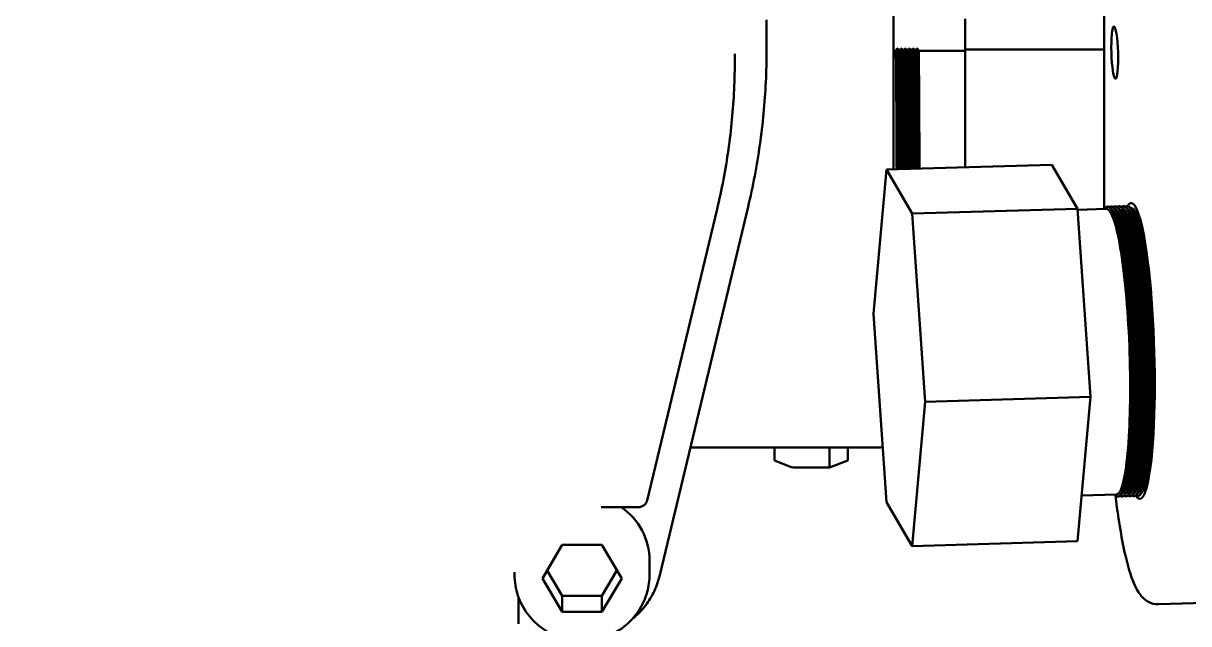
# Model space of a CAD drawing. Header units: inches. Extents: x 11 to 1621, y 11 to 1332.
# Drawn here: x 760.74 to 763.629, y 411.532 to 413.021 of the extents above; entities that cross this region are included whole.
import ezdxf

# ---------------------------------------------------------------- set-up
doc = ezdxf.new("R2010")
doc.units = ezdxf.units.IN
doc.header["$LTSCALE"] = 48
doc.header["$MEASUREMENT"] = 0
doc.layers.add('Visible (ANSI)', color=7, linetype='Continuous', lineweight=50)

msp = doc.modelspace()

# ---------------------------------------------------------------- linework, layer by layer
at = {"layer": 'Visible (ANSI)'}
for p, q in [((763.419928, 412.560923), (763.419928, 413.155823)), ((762.897779, 412.658393), (762.897779, 413.106919)), ((762.582819, 413.029364), (762.582819, 412.954086)), ((763.074945, 412.95605), (763.074945, 413.03227)), ((762.504079, 412.945229), (762.504079, 412.931945)), ((762.903152, 412.952966), (762.897779, 412.952966)), ((762.903146, 412.952966), (762.906215, 412.958283)), ((762.907458, 412.958294), (762.906228, 412.958294)), ((762.90747, 412.958283), (762.910546, 412.952955)), ((762.912994, 412.952966), (762.91054, 412.952966)), ((762.912988, 412.952966), (762.916058, 412.958283)), ((762.9173, 412.958294), (762.91607, 412.958294)), ((762.917313, 412.958283), (762.920389, 412.952955)), ((762.922837, 412.952966), (762.920382, 412.952966)), ((762.922831, 412.952966), (762.9259, 412.958283)), ((762.927143, 412.958294), (762.925913, 412.958294)), ((762.927155, 412.958283), (762.930231, 412.952955)), ((762.932679, 412.952966), (762.930225, 412.952966)), ((762.932673, 412.952966), (762.935743, 412.958283)), ((762.936985, 412.958294), (762.935755, 412.958294)), ((762.936998, 412.958283), (762.940074, 412.952955)), ((762.942522, 412.952966), (762.940068, 412.952966)), ((762.942516, 412.952966), (762.945585, 412.958283)), ((762.946828, 412.958294), (762.945598, 412.958294)), ((762.94684, 412.958283), (762.949916, 412.952955)), ((762.952364, 412.952966), (762.94991, 412.952966)), ((762.952358, 412.952966), (762.955428, 412.958283)), ((762.956671, 412.958294), (762.95544, 412.958294)), ((762.956683, 412.958283), (762.959759, 412.952955)), ((763.074945, 412.952966), (762.959753, 412.952966)), ((763.074945, 412.95605), (763.419928, 412.95605)), ((763.074945, 412.663639), (763.074945, 412.95605)), ((762.879954, 412.657865), (762.84806, 412.29998)), ((763.289803, 412.670002), (762.879954, 412.657865)), ((762.943742, 412.548871), (762.879954, 412.657865)), ((763.289803, 412.670002), (763.353591, 412.561009)), ((762.460014, 412.559556), (762.286856, 411.837639)), ((762.53682, 412.565368), (762.316997, 411.648898)), ((763.353591, 412.561009), (762.943742, 412.548871)), ((763.353591, 412.561009), (763.385486, 412.094131)), ((763.353759, 412.55856), (763.424686, 412.560661)), ((763.427578, 412.566076), (763.428798, 412.566112)), ((763.437336, 412.566365), (763.438556, 412.566401)), ((763.439962, 412.556816), (763.443015, 412.551709)), ((763.447095, 412.566654), (763.448315, 412.56669)), ((763.449721, 412.557105), (763.452774, 412.551998)), ((763.456853, 412.566943), (763.458073, 412.566979)), ((763.459479, 412.557394), (763.462532, 412.552287)), ((763.466611, 412.567232), (763.467831, 412.567268)), ((763.469237, 412.557683), (763.47229, 412.552576)), ((763.47637, 412.567521), (763.477589, 412.567557)), ((763.478996, 412.557972), (763.482049, 412.552865)), ((763.485865, 412.562473), (763.486858, 412.562502)), ((763.488754, 412.558261), (763.491807, 412.553154)), ((762.975636, 412.081993), (762.943742, 412.548871)), ((762.84806, 412.29998), (762.879954, 411.833103)), ((762.943742, 411.724109), (762.975636, 412.081993)), ((762.975636, 412.081993), (763.385486, 412.094131)), ((763.385486, 412.094131), (763.353591, 411.736247)), ((762.393708, 411.968714), (762.858409, 411.968714)), ((762.602504, 411.968714), (762.602504, 411.936513)), ((762.738886, 411.968714), (762.738886, 411.918801)), ((762.784346, 411.968714), (762.784346, 411.936513)), ((762.642282, 411.921015), (762.602504, 411.936513)), ((762.738886, 411.918801), (762.784346, 411.936513)), ((762.738886, 411.918801), (762.65933, 411.918801)), ((763.363719, 411.849883), (763.450544, 411.852454)), ((763.453751, 411.84722), (763.454971, 411.847256)), ((763.463509, 411.847509), (763.464729, 411.847545)), ((763.46697, 411.861232), (763.464225, 411.855954)), ((763.473267, 411.847798), (763.474487, 411.847834)), ((763.476729, 411.861521), (763.473983, 411.856243)), ((763.483026, 411.848087), (763.484245, 411.848123)), ((763.486487, 411.86181), (763.483742, 411.856532)), ((763.492784, 411.848376), (763.494004, 411.848412)), ((763.496245, 411.862099), (763.4935, 411.856821)), ((763.502542, 411.848665), (763.503762, 411.848701)), ((763.506004, 411.862388), (763.503258, 411.85711)), ((763.515762, 411.862677), (763.513017, 411.857399)), ((762.265816, 411.821051), (762.172607, 411.821051)), ((762.879954, 411.833103), (762.943742, 411.724109)), ((762.026913, 411.644065), (762.076126, 411.727119)), ((762.076126, 411.727119), (762.174551, 411.727119)), ((762.174551, 411.727119), (762.223764, 411.644065)), ((763.353591, 411.736247), (762.943742, 411.724109)), ((762.076126, 411.600865), (762.038721, 411.663992)), ((762.211956, 411.663992), (762.174551, 411.600865)), ((762.292661, 411.688347), (762.292661, 411.652921)), ((761.958016, 411.660016), (761.958016, 411.652921)), ((762.076126, 411.561011), (762.026913, 411.644065)), ((762.223764, 411.644065), (762.174551, 411.561011)), ((761.967858, 411.531803), (761.967858, 411.597486)), ((762.174551, 411.600865), (762.076126, 411.600865)), ((762.076126, 411.600865), (762.076126, 411.561011)), ((762.174551, 411.561011), (762.174551, 411.600865)), ((763.703642, 411.584239), (763.555027, 411.579837)), ((762.174551, 411.561011), (762.076126, 411.561011))]:
    msp.add_line(p, q, dxfattribs=at)
msp.add_arc((762.858409, 412.008084), 0.03937, 270, 287.974042, dxfattribs=at)
msp.add_ellipse((763.445959, 412.94827), major_axis=(-0.001923, 0.064932), ratio=0.12718081, dxfattribs=at)
for centre, major_axis, ratio, start_param, end_param in [((763.497347, 412.208327), (0.010857, -0.366591), 0.12718081, 6.06675491, 9.62178057), ((763.497347, 412.208327), (0.010489, -0.354175), 0.12718081, 0.10017815, 3.14159265), ((762.65933, 411.923229), (-0.019685, 0), 0.22495105, 0.52359878, 1.57079633), ((762.125338, 411.688347), (0.167323, 0), 0.97437006, 0, 0.95094531)]:
    msp.add_ellipse(centre, major_axis=major_axis, ratio=ratio, start_param=start_param, end_param=end_param, dxfattribs=at)
for points, knots in [([(769.68883, 420.211528), (769.68883, 419.756095), (769.704396, 419.309033), (769.674775, 418.613399), (769.651518, 418.349364), (769.591778, 417.887552), (769.56115, 417.693004), (769.477406, 417.232109), (769.420226, 416.960271), (769.292388, 416.413399), (769.223225, 416.142137), (769.016079, 415.401023), (768.86369, 414.924547), (768.563108, 414.127009), (768.423987, 413.797594), (768.203145, 413.34228), (768.129041, 413.199375), (767.941975, 412.864457), (767.826656, 412.679729), (767.62712, 412.399494), (767.544737, 412.294337), (767.392049, 412.11945), (767.322074, 412.04674), (767.122509, 411.860835), (766.994102, 411.766383), (766.771091, 411.645509), (766.675998, 411.60538), (766.406828, 411.512884), (766.229084, 411.475705), (765.913127, 411.416099), (765.773811, 411.392925), (765.546967, 411.33128), (765.455749, 411.300344), (765.314259, 411.216592), (765.263034, 411.178), (765.159897, 411.065253), (765.113644, 410.983375), (765.069293, 410.819408), (765.064969, 410.740289), (765.079274, 410.578997), (765.099519, 410.495494), (765.156866, 410.326777), (765.193216, 410.241838), (765.2915, 410.03581), (765.358003, 409.911888), (765.560616, 409.553203), (765.711939, 409.304353), (766.043765, 408.749106), (766.225173, 408.439774), (766.469441, 407.966291), (766.550264, 407.795008), (766.703187, 407.415519), (766.761202, 407.214924), (766.78889, 406.979072), (766.789364, 406.912999), (766.774121, 406.779742), (766.752748, 406.719929), (766.695724, 406.625069), (766.667166, 406.589107), (766.594288, 406.518156), (766.549728, 406.483309), (766.427064, 406.406312), (766.342838, 406.365476), (766.096322, 406.273706), (765.916656, 406.229324), (765.539336, 406.169947), (765.346641, 406.151831), (764.850291, 406.129325), (764.535112, 406.134432), (763.77367, 406.180645), (763.321272, 406.234082), (762.67581, 406.337416), (762.465477, 406.375888), (762.094994, 406.451508), (761.932003, 406.488027), (761.531561, 406.585775), (761.311264, 406.648286), (761.021978, 406.744374), (760.927814, 406.779845), (760.808967, 406.831364), (760.771171, 406.849644), (760.74008, 406.866281)], [0, 0, 0, 0, 3.94523031, 3.94523031, 6.39222813, 6.39222813, 8.12306923, 8.12306923, 10.3666949, 10.3666949, 12.42876718, 12.42876718, 15.92862417, 15.92862417, 18.52441728, 18.52441728, 19.77520407, 19.77520407, 21.59567997, 21.59567997, 22.83491115, 22.83491115, 23.86360118, 23.86360118, 25.75516635, 25.75516635, 27.07766519, 27.07766519, 29.42793517, 29.42793517, 31.40055032, 31.40055032, 32.75673095, 32.75673095, 33.53468645, 33.53468645, 34.51942761, 34.51942761, 35.38867693, 35.38867693, 36.32849874, 36.32849874, 37.24441413, 37.24441413, 38.44187964, 38.44187964, 40.52447674, 40.52447674, 42.91698857, 42.91698857, 44.32097132, 44.32097132, 46.2183441, 46.2183441, 47.10414156, 47.10414156, 48.35278649, 48.35278649, 49.1693925, 49.1693925, 49.9953761, 49.9953761, 51.08179577, 51.08179577, 52.75185392, 52.75185392, 54.21670898, 54.21670898, 56.32538313, 56.32538313, 59.19911278, 59.19911278, 60.6461784, 60.6461784, 61.88128585, 61.88128585, 63.89076025, 63.89076025, 65.14221253, 65.14221253, 65.89721778, 65.89721778, 65.89721778, 65.89721778]), ([(762.582819, 412.954086), (762.582819, 412.927942), (762.582203, 412.901798), (762.579739, 412.849565), (762.577892, 412.823476), (762.572971, 412.771409), (762.569897, 412.74543), (762.562528, 412.693638), (762.558233, 412.667825), (762.548432, 412.616418), (762.542926, 412.590825), (762.53682, 412.565368)], [1.570796327, 1.570796327, 1.570796327, 1.570796327, 1.616714357, 1.616714357, 1.662632388, 1.662632388, 1.708550419, 1.708550419, 1.754468449, 1.754468449, 1.80038648, 1.80038648, 1.80038648, 1.80038648]), ([(762.903521, 412.943885), (762.903408, 412.949352), (762.903296, 412.952368), (762.903175, 412.952939), (762.903163, 412.952966), (762.903152, 412.952966)], [-2.834669713, -2.834669713, -2.834669713, -2.834669713, -2.64947306, -2.64947306, -2.630294864, -2.630294864, -2.630294864, -2.630294864]), ([(762.905368, 412.658617), (762.90525, 412.683989), (762.90513, 412.708872), (762.904803, 412.774619), (762.9046, 412.812771), (762.904277, 412.869122), (762.904142, 412.889649), (762.903841, 412.923389), (762.903681, 412.936091), (762.903521, 412.943885)], [-1.0590286, -1.0590286, -1.0590286, -1.0590286, -0.86191587, -0.86191587, -0.51771588, -0.51771588, -0.26399677, -0.26399677, -0.000001, -0.000001, -0.000001, -0.000001]), ([(762.910546, 412.952955), (762.910612, 412.952842), (762.910679, 412.951833), (762.910962, 412.943788), (762.91118, 412.928473), (762.911589, 412.881971), (762.911764, 412.851704), (762.912159, 412.779638), (762.912369, 412.738477), (762.912637, 412.682747), (762.912693, 412.670838), (762.912749, 412.658836)], [-30.9243183, -30.9243183, -30.9243183, -30.9243183, -30.81308316, -30.81308316, -30.45553686, -30.45553686, -30.10867133, -30.10867133, -29.76070155, -29.76070155, -29.66754857, -29.66754857, -29.66754857, -29.66754857]), ([(762.91521, 412.658909), (762.915054, 412.692258), (762.914896, 412.724677), (762.914536, 412.795421), (762.914342, 412.831557), (762.913971, 412.893063), (762.913762, 412.91727), (762.913362, 412.946178), (762.913175, 412.952966), (762.912994, 412.952966)], [-6.73103298, -6.73103298, -6.73103298, -6.73103298, -6.47216575, -6.47216575, -6.1301523, -6.1301523, -5.77277163, -5.77277163, -5.46698417, -5.46698417, -5.46698417, -5.46698417]), ([(762.920389, 412.952955), (762.920417, 412.952906), (762.920446, 412.952686), (762.920688, 412.949433), (762.920906, 412.937428), (762.921325, 412.89663), (762.921509, 412.868325), (762.921895, 412.799709), (762.922101, 412.760292), (762.922404, 412.698506), (762.922498, 412.678957), (762.92259, 412.659127)], [-25.25166384, -25.25166384, -25.25166384, -25.25166384, -25.20329674, -25.20329674, -24.84832493, -24.84832493, -24.4953697, -24.4953697, -24.14965926, -24.14965926, -23.99556481, -23.99556481, -23.99556481, -23.99556481]), ([(762.925051, 412.6592), (762.924859, 412.700397), (762.924664, 412.740042), (762.924273, 412.815046), (762.924093, 412.849202), (762.923709, 412.905971), (762.923496, 412.927403), (762.92313, 412.948616), (762.922981, 412.952966), (762.922837, 412.952966)], [-12.40292138, -12.40292138, -12.40292138, -12.40292138, -12.08378142, -12.08378142, -11.74237467, -11.74237467, -11.38489726, -11.38489726, -11.13967858, -11.13967858, -11.13967858, -11.13967858]), ([(762.930231, 412.952955), (762.930434, 412.952603), (762.930644, 412.943697), (762.931055, 412.909738), (762.931249, 412.885036), (762.93162, 412.821383), (762.931829, 412.78247), (762.932174, 412.71374), (762.932304, 412.686878), (762.932432, 412.659419)], [-19.57914535, -19.57914535, -19.57914535, -19.57914535, -19.23632474, -19.23632474, -18.89430754, -18.89430754, -18.53692953, -18.53692953, -18.32358609, -18.32358609, -18.32358609, -18.32358609]), ([(762.934892, 412.659492), (762.934877, 412.662761), (762.934861, 412.666025), (762.93463, 412.715259), (762.934412, 412.758925), (762.934003, 412.835394), (762.933828, 412.86777), (762.933433, 412.918491), (762.933223, 412.936318), (762.932899, 412.950506), (762.932788, 412.952966), (762.932679, 412.952966)], [-18.074711, -18.074711, -18.074711, -18.074711, -18.04938976, -18.04938976, -17.69185112, -17.69185112, -17.34496824, -17.34496824, -16.9970052, -16.9970052, -16.81241145, -16.81241145, -16.81241145, -16.81241145]), ([(762.940074, 412.952955), (762.94024, 412.952668), (762.94041, 412.946684), (762.940788, 412.921025), (762.940991, 412.898812), (762.941371, 412.83944), (762.941567, 412.802293), (762.941944, 412.72871), (762.942109, 412.69474), (762.942273, 412.65971)], [-13.90657564, -13.90657564, -13.90657564, -13.90657564, -13.62608666, -13.62608666, -13.28188191, -13.28188191, -12.92351091, -12.92351091, -12.65161071, -12.65161071, -12.65161071, -12.65161071]), ([(762.944733, 412.659783), (762.944683, 412.670482), (762.944633, 412.681106), (762.944364, 412.737209), (762.944146, 412.77986), (762.943747, 412.852519), (762.943574, 412.882363), (762.943172, 412.928081), (762.942958, 412.943222), (762.942671, 412.951836), (762.942596, 412.952966), (762.942522, 412.952966)], [-23.74658023, -23.74658023, -23.74658023, -23.74658023, -23.66353742, -23.66353742, -23.30354051, -23.30354051, -22.96038106, -22.96038106, -22.6102082, -22.6102082, -22.48516444, -22.48516444, -22.48516444, -22.48516444]), ([(762.949916, 412.952955), (762.950047, 412.952728), (762.950181, 412.948951), (762.950526, 412.930268), (762.950734, 412.910517), (762.951122, 412.856088), (762.951303, 412.821731), (762.951707, 412.744747), (762.951912, 412.703256), (762.952114, 412.660002)], [-8.23387545, -8.23387545, -8.23387545, -8.23387545, -8.0121448, -8.0121448, -7.66580325, -7.66580325, -7.31478978, -7.31478978, -6.97977253, -6.97977253, -6.97977253, -6.97977253]), ([(762.954574, 412.660075), (762.954486, 412.67891), (762.954397, 412.697489), (762.954092, 412.759906), (762.953878, 412.800675), (762.953493, 412.868877), (762.953314, 412.896212), (762.952904, 412.936655), (762.952688, 412.948884), (762.952439, 412.95268), (762.952402, 412.952966), (762.952365, 412.952966)], [-29.41854848, -29.41854848, -29.41854848, -29.41854848, -29.27215127, -29.27215127, -28.91466809, -28.91466809, -28.57322122, -28.57322122, -28.22069988, -28.22069988, -28.15787456, -28.15787456, -28.15787456, -28.15787456]), ([(762.959759, 412.952955), (762.959854, 412.952791), (762.959951, 412.950755), (762.96026, 412.938377), (762.960471, 412.921285), (762.960868, 412.871949), (762.961042, 412.84029), (762.961448, 412.76488), (762.961666, 412.721479), (762.961907, 412.67051), (762.961931, 412.665409), (762.961955, 412.660293)], [-2.56108122, -2.56108122, -2.56108122, -2.56108122, -2.4000838, -2.4000838, -2.05150972, -2.05150972, -1.70586746, -1.70586746, -1.34764332, -1.34764332, -1.30797901, -1.30797901, -1.30797901, -1.30797901]), ([(762.504079, 412.931945), (762.504079, 412.906897), (762.503488, 412.881849), (762.501128, 412.831806), (762.499359, 412.806812), (762.494644, 412.75693), (762.491699, 412.732042), (762.48464, 412.682426), (762.480525, 412.657698), (762.471137, 412.608454), (762.465863, 412.583939), (762.460014, 412.559556)], [1.570796327, 1.570796327, 1.570796327, 1.570796327, 1.616714357, 1.616714357, 1.662632388, 1.662632388, 1.708550419, 1.708550419, 1.754468449, 1.754468449, 1.80038648, 1.80038648, 1.80038648, 1.80038648]), ([(763.450544, 411.852455), (763.452663, 411.852517), (763.454748, 411.853843), (763.46213, 411.863266), (763.467025, 411.878748), (763.475365, 411.925929), (763.478699, 411.957581), (763.483115, 412.031307), (763.484237, 412.072272), (763.484273, 412.161571), (763.483045, 412.209272), (763.478255, 412.301903), (763.474799, 412.34598), (763.466238, 412.424472), (763.461277, 412.458441), (763.450047, 412.514761), (763.443827, 412.535934), (763.433181, 412.556624), (763.428873, 412.560785), (763.424686, 412.560661)], [-4.99306831, -4.99306831, -4.99306831, -4.99306831, -4.86082874, -4.86082874, -4.51297328, -4.51297328, -4.15591396, -4.15591396, -3.81227517, -3.81227517, -3.45155933, -3.45155933, -3.09900411, -3.09900411, -2.75756594, -2.75756594, -2.4000838, -2.4000838, -2.15667703, -2.15667703, -2.15667703, -2.15667703]), ([(763.462768, 411.853395), (763.464987, 411.85451), (763.467157, 411.857052), (763.474553, 411.871005), (763.479292, 411.889841), (763.487031, 411.943046), (763.489968, 411.976898), (763.493576, 412.05381), (763.494299, 412.0958), (763.493513, 412.185827), (763.491881, 412.233163), (763.486399, 412.32404), (763.482646, 412.366773), (763.473576, 412.442159), (763.468389, 412.474319), (763.456776, 412.526195), (763.450422, 412.544685), (763.44192, 412.557091), (763.439812, 412.559151), (763.437728, 412.560181)], [-10.61415284, -10.61415284, -10.61415284, -10.61415284, -10.47356827, -10.47356827, -10.11910995, -10.11910995, -9.76465974, -9.76465974, -9.42303498, -9.42303498, -9.06562691, -9.06562691, -8.71528798, -8.71528798, -8.37232413, -8.37232413, -8.0121448, -8.0121448, -7.89264509, -7.89264509, -7.89264509, -7.89264509]), ([(763.472526, 411.853684), (763.475681, 411.85527), (763.47873, 411.859733), (763.48678, 411.880083), (763.491286, 411.901946), (763.498388, 411.960313), (763.500947, 411.996034), (763.5038, 412.075755), (763.504146, 412.118758), (763.502558, 412.209744), (763.500527, 412.256965), (763.494343, 412.346119), (763.490306, 412.387322), (763.480727, 412.459455), (763.475286, 412.48976), (763.463374, 412.536429), (763.457005, 412.551851), (763.449616, 412.559154), (763.448548, 412.559946), (763.447487, 412.56047)], [-16.28688028, -16.28688028, -16.28688028, -16.28688028, -16.08704166, -16.08704166, -15.7296356, -15.7296356, -15.37756527, -15.37756527, -15.035962, -15.035962, -14.67846669, -14.67846669, -14.33035335, -14.33035335, -13.98379443, -13.98379443, -13.62608666, -13.62608666, -13.56532326, -13.56532326, -13.56532326, -13.56532326]), ([(763.482285, 411.853973), (763.486588, 411.856134), (763.490684, 411.863636), (763.499146, 411.892293), (763.503187, 411.916252), (763.509581, 411.978675), (763.511798, 412.017053), (763.513851, 412.100962), (763.51376, 412.14542), (763.511264, 412.236373), (763.50887, 412.282027), (763.501982, 412.369363), (763.497502, 412.41005), (763.487315, 412.478065), (763.481753, 412.505297), (763.469761, 412.545579), (763.463436, 412.5577), (763.457245, 412.560759)], [-21.95959768, -21.95959768, -21.95959768, -21.95959768, -21.68746261, -21.68746261, -21.34282491, -21.34282491, -20.98461953, -20.98461953, -20.63895029, -20.63895029, -20.29039313, -20.29039313, -19.93291231, -19.93291231, -19.59147183, -19.59147183, -19.23786835, -19.23786835, -19.23786835, -19.23786835]), ([(763.492043, 411.854262), (763.497252, 411.856879), (763.502151, 411.867326), (763.510988, 411.903864), (763.514774, 411.930427), (763.520543, 411.997582), (763.522389, 412.038018), (763.523643, 412.124263), (763.52316, 412.168915), (763.519909, 412.259831), (763.517132, 412.305244), (763.509553, 412.390584), (763.504789, 412.42955), (763.494171, 412.49334), (763.488439, 412.518126), (763.477337, 412.549804), (763.472117, 412.558521), (763.467003, 412.561048)], [-27.63219514, -27.63219514, -27.63219514, -27.63219514, -27.30336093, -27.30336093, -26.95657305, -26.95657305, -26.59587262, -26.59587262, -26.25340117, -26.25340117, -25.90258601, -25.90258601, -25.54519973, -25.54519973, -25.20329674, -25.20329674, -24.91042121, -24.91042121, -24.91042121, -24.91042121]), ([(763.501801, 411.854551), (763.502479, 411.854892), (763.503154, 411.855367), (763.509208, 411.860868), (763.514195, 411.874328), (763.522771, 411.917186), (763.52627, 411.946375), (763.531312, 412.01762), (763.532755, 412.059264), (763.533247, 412.146886), (763.532383, 412.191793), (763.528399, 412.282578), (763.525252, 412.327561), (763.517007, 412.41076), (763.511966, 412.448021), (763.500892, 412.507553), (763.494986, 412.529834), (763.484854, 412.553566), (763.48077, 412.559356), (763.476762, 412.561337)], [-33.30467781, -33.30467781, -33.30467781, -33.30467781, -33.26178882, -33.26178882, -32.91700126, -32.91700126, -32.56795547, -32.56795547, -32.21049352, -32.21049352, -31.86913753, -31.86913753, -31.51608154, -31.51608154, -31.15714712, -31.15714712, -30.81308316, -30.81308316, -30.58309691, -30.58309691, -30.58309691, -30.58309691]), ([(763.443015, 412.551709), (763.445469, 412.547605), (763.447924, 412.54214), (763.456618, 412.51786), (763.462614, 412.49191), (763.473202, 412.427382), (763.477772, 412.389926), (763.485329, 412.305763), (763.488172, 412.259581), (763.491474, 412.167113), (763.491945, 412.121724), (763.490627, 412.036623), (763.488854, 411.997692), (763.483189, 411.930273), (763.479294, 411.902791), (763.472225, 411.873897), (763.469666, 411.866407), (763.466974, 411.861233)], [-28.3596949, -28.3596949, -28.3596949, -28.3596949, -28.22069988, -28.22069988, -27.86324125, -27.86324125, -27.5197568, -27.5197568, -27.16287377, -27.16287377, -26.81464354, -26.81464354, -26.46726082, -26.46726082, -26.10974072, -26.10974072, -25.92845544, -25.92845544, -25.92845544, -25.92845544]), ([(763.452774, 412.551998), (763.45413, 412.549729), (763.455488, 412.547042), (763.463157, 412.529494), (763.469297, 412.506336), (763.480266, 412.446639), (763.485067, 412.41128), (763.493232, 412.330469), (763.49645, 412.285475), (763.500642, 412.192831), (763.50156, 412.146079), (763.501014, 412.058418), (763.499635, 412.01819), (763.49471, 411.946678), (763.49113, 411.916524), (763.48369, 411.879499), (763.480332, 411.868446), (763.47673, 411.861522)], [-22.68696812, -22.68696812, -22.68696812, -22.68696812, -22.6102082, -22.6102082, -22.25279203, -22.25279203, -21.91124121, -21.91124121, -21.55697192, -21.55697192, -21.20196755, -21.20196755, -20.85686425, -20.85686425, -20.49812193, -20.49812193, -20.25571994, -20.25571994, -20.25571994, -20.25571994]), ([(763.462532, 412.552287), (763.46284, 412.551773), (763.463147, 412.551237), (763.469793, 412.539198), (763.476039, 412.5188), (763.487367, 412.463788), (763.492391, 412.430341), (763.501099, 412.352734), (763.504643, 412.309027), (763.509619, 412.217171), (763.510966, 412.169871), (763.511193, 412.080585), (763.510204, 412.039275), (763.506052, 411.96447), (763.502847, 411.932075), (763.495202, 411.885938), (763.491046, 411.870577), (763.486487, 411.86181)], [-17.01436896, -17.01436896, -17.01436896, -17.01436896, -16.9970052, -16.9970052, -16.63950442, -16.63950442, -16.29782603, -16.29782603, -15.94591309, -15.94591309, -15.58852338, -15.58852338, -15.24563944, -15.24563944, -14.88944034, -14.88944034, -14.5830584, -14.5830584, -14.5830584, -14.5830584]), ([(763.47229, 412.552576), (763.477699, 412.54353), (763.483071, 412.527936), (763.493948, 412.482105), (763.499262, 412.450678), (763.508694, 412.375638), (763.512652, 412.332357), (763.51831, 412.242452), (763.520037, 412.196843), (763.521229, 412.106041), (763.520623, 412.061802), (763.517139, 411.982492), (763.514299, 411.948131), (763.506868, 411.894621), (763.502401, 411.875461), (763.497004, 411.86361), (763.496626, 411.862831), (763.496245, 411.862099)], [-11.34182282, -11.34182282, -11.34182282, -11.34182282, -11.03619296, -11.03619296, -10.69079475, -10.69079475, -10.33242508, -10.33242508, -9.98764456, -9.98764456, -9.63146818, -9.63146818, -9.27757451, -9.27757451, -8.93613951, -8.93613951, -8.91058176, -8.91058176, -8.91058176, -8.91058176]), ([(763.482049, 412.552865), (763.486417, 412.545558), (763.490772, 412.533962), (763.500829, 412.496749), (763.506286, 412.467854), (763.516221, 412.396695), (763.520528, 412.35451), (763.526925, 412.265551), (763.529034, 412.219846), (763.530975, 412.128926), (763.530772, 412.084574), (763.528116, 412.002531), (763.525631, 411.965796), (763.518788, 411.907078), (763.514567, 411.885128), (763.508503, 411.867757), (763.507268, 411.864816), (763.506005, 411.862389)], [-5.66914335, -5.66914335, -5.66914335, -5.66914335, -5.42180308, -5.42180308, -5.07946747, -5.07946747, -4.71859985, -4.71859985, -4.3716689, -4.3716689, -4.02228558, -4.02228558, -3.66591569, -3.66591569, -3.32288145, -3.32288145, -3.23791065, -3.23791065, -3.23791065, -3.23791065]), ([(763.491655, 412.553407), (763.494938, 412.54799), (763.498213, 412.540151), (763.504576, 412.520087), (763.50765, 412.508007), (763.516171, 412.467469), (763.521234, 412.434346), (763.530034, 412.357296), (763.533631, 412.313827), (763.538736, 412.222206), (763.540157, 412.174893), (763.54053, 412.083517), (763.539521, 412.040357), (763.535263, 411.964733), (763.532092, 411.932828), (763.5245, 411.886894), (763.520335, 411.87147), (763.515762, 411.862677)], [-2.83466971, -2.83466971, -2.83466971, -2.83466971, -2.64947306, -2.64947306, -2.46811624, -2.46811624, -2.12620422, -2.12620422, -1.77468703, -1.77468703, -1.41733684, -1.41733684, -1.0599881, -1.0599881, -0.70847371, -0.70847371, -0.40130944, -0.40130944, -0.40130944, -0.40130944]), ([(762.286826, 411.837521), (762.28623, 411.835096), (762.285157, 411.832567), (762.282138, 411.828173), (762.280202, 411.826234), (762.275903, 411.823321), (762.273511, 411.822282), (762.269334, 411.821253), (762.267521, 411.821057), (762.265811, 411.821058)], [0.0004165344, 0.0004165344, 0.0004165344, 0.0004165344, 0.0242263958, 0.0242263958, 0.0469100794, 0.0469100794, 0.0687601665, 0.0687601665, 0.0852437702, 0.0852437702, 0.0852437702, 0.0852437702]), ([(763.555027, 411.579837), (763.545525, 411.579556), (763.536332, 411.582307), (763.520278, 411.591056), (763.514427, 411.597248), (763.496446, 411.620346), (763.489603, 411.639374), (763.472192, 411.697727), (763.463365, 411.740936), (763.452667, 411.81114), (763.450018, 411.830384), (763.447508, 411.850537)], [4.483605662, 4.483605662, 4.483605662, 4.483605662, 4.557747323, 4.557747323, 4.655635447, 4.655635447, 4.928993356, 4.928993356, 5.288909285, 5.288909285, 5.414876078, 5.414876078, 5.414876078, 5.414876078]), ([(761.958016, 411.652921), (761.958016, 411.635506), (761.96087, 411.618094), (761.971988, 411.585016), (761.980261, 411.569362), (762.001397, 411.541336), (762.014281, 411.528989), (762.043385, 411.50883), (762.059622, 411.50105), (762.093816, 411.490861), (762.111778, 411.488479), (762.147589, 411.489388), (762.165434, 411.492688), (762.199151, 411.504657), (762.215023, 411.513315), (762.243135, 411.535105), (762.255388, 411.548212), (762.275005, 411.577521), (762.282397, 411.593697), (762.290752, 411.624396), (762.292661, 411.638658), (762.292661, 411.652921)], [1.57079633, 1.57079633, 1.57079633, 1.57079633, 1.8872988, 1.8872988, 2.20452811, 2.20452811, 2.52359609, 2.52359609, 2.84480857, 2.84480857, 3.16763328, 3.16763328, 3.49098541, 3.49098541, 3.8136108, 3.8136108, 4.13447814, 4.13447814, 4.45317534, 4.45317534, 4.71238898, 4.71238898, 4.71238898, 4.71238898]), ([(762.316997, 411.648898), (762.313661, 411.634989), (762.308733, 411.621449), (762.295944, 411.595779), (762.288084, 411.583649), (762.270754, 411.56252), (762.261529, 411.553328), (762.251467, 411.545125)], [1.80038648, 1.80038648, 1.80038648, 1.80038648, 2.022709684, 2.022709684, 2.245032888, 2.245032888, 2.444860491, 2.444860491, 2.444860491, 2.444860491])]:
    msp.add_open_spline(points, degree=3, knots=knots, dxfattribs=at)
for points, weights, knots in [([(762.906215, 412.958283), (762.906851, 412.959384), (762.907417, 412.861673), (762.907897, 412.778684), (762.908448, 412.658708)], [0.945966331367, 0.90355546782, 1, 0.916878925461, 0.936898494413], [0.0911146725, 0.0911146725, 0.0911146725, 0.1111111111, 0.1111111111, 0.1283451152, 0.1283451152, 0.1283451152]), ([(762.909678, 412.658745), (762.909128, 412.778698), (762.908647, 412.861673), (762.908088, 412.958294), (762.907458, 412.958294)], [0.936892285064, 0.916891821194, 1, 0.904528799817, 0.945124440988], [0.8716575586, 0.8716575586, 0.8716575586, 0.8888888889, 0.8888888889, 0.9086835205, 0.9086835205, 0.9086835205]), ([(762.916058, 412.958283), (762.916693, 412.959384), (762.917259, 412.861673), (762.917739, 412.778796), (762.918289, 412.659)], [0.945966331367, 0.90355546782, 1, 0.916982095236, 0.93684895678], [0.2577813392, 0.2577813392, 0.2577813392, 0.2777777778, 0.2777777778, 0.294990391, 0.294990391, 0.294990391]), ([(762.919519, 412.659036), (762.91897, 412.77881), (762.91849, 412.861673), (762.91793, 412.958294), (762.9173, 412.958294)], [0.936842786619, 0.916994992089, 1, 0.904528799817, 0.945124440988], [0.705012283, 0.705012283, 0.705012283, 0.7222222222, 0.7222222222, 0.7420168539, 0.7420168539, 0.7420168539]), ([(762.9259, 412.958283), (762.926536, 412.959384), (762.927102, 412.861673), (762.927581, 412.778909), (762.92813, 412.659291)], [0.945966331367, 0.90355546782, 1, 0.917085274009, 0.93679973266], [0.4244480059, 0.4244480059, 0.4244480059, 0.4444444444, 0.4444444444, 0.461635665, 0.461635665, 0.461635665]), ([(762.92936, 412.659328), (762.928811, 412.778923), (762.928332, 412.861673), (762.927773, 412.958294), (762.927143, 412.958294)], [0.93679360169, 0.917098171994, 1, 0.904528799817, 0.945124440988], [0.5383670092, 0.5383670092, 0.5383670092, 0.5555555556, 0.5555555556, 0.5753501872, 0.5753501872, 0.5753501872]), ([(762.935743, 412.958283), (762.936378, 412.959384), (762.936944, 412.861673), (762.937423, 412.779021), (762.937971, 412.659583)], [0.945966331367, 0.90355546782, 1, 0.917188461889, 0.936750822084], [0.5911146725, 0.5911146725, 0.5911146725, 0.6111111111, 0.6111111111, 0.6282809371, 0.6282809371, 0.6282809371]), ([(762.939202, 412.659619), (762.938653, 412.779035), (762.938175, 412.861673), (762.937615, 412.958294), (762.936985, 412.958294)], [0.93674473031, 0.91720136102, 1, 0.904528799817, 0.945124440988], [0.3717217374, 0.3717217374, 0.3717217374, 0.3888888889, 0.3888888889, 0.4086835205, 0.4086835205, 0.4086835205]), ([(762.945585, 412.958283), (762.946221, 412.959384), (762.946787, 412.861673), (762.947265, 412.779133), (762.947813, 412.659874)], [0.945966331367, 0.90355546782, 1, 0.917291658984, 0.936702225087], [0.7577813392, 0.7577813392, 0.7577813392, 0.7777777778, 0.7777777778, 0.7949262073, 0.7949262073, 0.7949262073]), ([(762.949043, 412.659911), (762.948495, 412.779147), (762.948017, 412.861673), (762.947458, 412.958294), (762.946828, 412.958294)], [0.936696172512, 0.917304559274, 1, 0.904528799817, 0.945124440988], [0.2050764674, 0.2050764674, 0.2050764674, 0.2222222222, 0.2222222222, 0.2420168539, 0.2420168539, 0.2420168539]), ([(762.955428, 412.958283), (762.956063, 412.959384), (762.956629, 412.861673), (762.957107, 412.779245), (762.957654, 412.660166)], [0.945966331367, 0.90355546782, 1, 0.917394865403, 0.936653941702], [0.9244480059, 0.9244480059, 0.9244480059, 0.9444444444, 0.9444444444, 0.9615714755, 0.9615714755, 0.9615714755]), ([(762.958884, 412.660202), (762.958337, 412.779259), (762.95786, 412.861673), (762.9573, 412.958294), (762.956671, 412.958294)], [0.936647928331, 0.917407766867, 1, 0.904528799817, 0.945124440988], [0.0384311994, 0.0384311994, 0.0384311994, 0.0555555556, 0.0555555556, 0.0753501872, 0.0753501872, 0.0753501872]), ([(763.419629, 412.560511), (763.441915, 412.591922), (763.462879, 412.469994), (763.487165, 412.328748), (763.487978, 412.126446), (763.488791, 411.924143), (763.466132, 411.86311), (763.456795, 411.83796), (763.44603, 411.852321)], [0.971571421049, 0.882190025705, 1, 0.866025403784, 1, 0.866025403784, 1, 0.940070984224, 0.933756415266], [0.0589070661, 0.0589070661, 0.0589070661, 0.0833333333, 0.0833333333, 0.1111111111, 0.1111111111, 0.1388888889, 0.1388888889, 0.1513143407, 0.1513143407, 0.1513143407]), ([(763.454971, 411.847256), (763.461524, 411.84745), (763.467352, 411.863146), (763.490011, 411.924179), (763.489198, 412.126482), (763.488385, 412.328784), (763.464099, 412.47003), (763.447484, 412.566666), (763.428798, 412.566112)], [0.945328895651, 0.961736011988, 1, 0.866025403784, 1, 0.866025403784, 1, 0.904289391796, 0.945328895651], [0.8531776029, 0.8531776029, 0.8531776029, 0.8611111111, 0.8611111111, 0.8888888889, 0.8888888889, 0.9166666667, 0.9166666667, 0.9365109363, 0.9365109363, 0.9365109363]), ([(763.433112, 412.564772), (763.453784, 412.579939), (763.472638, 412.470283), (763.496923, 412.329037), (763.497736, 412.126735), (763.49855, 411.924432), (763.47589, 411.863399), (763.468104, 411.842427), (763.459192, 411.849068)], [0.957181084935, 0.892776217458, 1, 0.866025403784, 1, 0.866025403784, 1, 0.949524843708, 0.937082888854], [0.2277686331, 0.2277686331, 0.2277686331, 0.25, 0.25, 0.2777777778, 0.2777777778, 0.3055555556, 0.3055555556, 0.3160208804, 0.3160208804, 0.3160208804]), ([(763.464729, 411.847545), (763.471283, 411.847739), (763.47711, 411.863435), (763.499769, 411.924468), (763.498956, 412.126771), (763.498143, 412.329073), (763.473857, 412.470319), (763.457242, 412.566955), (763.438556, 412.566401)], [0.945328895651, 0.961736011988, 1, 0.866025403784, 1, 0.866025403784, 1, 0.904289391796, 0.945328895651], [0.6865109363, 0.6865109363, 0.6865109363, 0.6944444444, 0.6944444444, 0.7222222222, 0.7222222222, 0.75, 0.75, 0.7698442696, 0.7698442696, 0.7698442696]), ([(763.44287, 412.565061), (763.463542, 412.580228), (763.482396, 412.470572), (763.506682, 412.329326), (763.507495, 412.127024), (763.508308, 411.924721), (763.485649, 411.863688), (763.477863, 411.842716), (763.46895, 411.849357)], [0.957181084935, 0.892776217457, 1, 0.866025403784, 1, 0.866025403784, 1, 0.949524843708, 0.937082888854], [0.3944352998, 0.3944352998, 0.3944352998, 0.4166666667, 0.4166666667, 0.4444444444, 0.4444444444, 0.4722222222, 0.4722222222, 0.4826875471, 0.4826875471, 0.4826875471]), ([(763.474487, 411.847834), (763.481041, 411.848028), (763.486868, 411.863724), (763.509528, 411.924757), (763.508714, 412.12706), (763.507901, 412.329362), (763.483616, 412.470608), (763.467, 412.567244), (763.448315, 412.56669)], [0.945328895651, 0.961736011988, 1, 0.866025403784, 1, 0.866025403784, 1, 0.904289391796, 0.945328895651], [0.5198442696, 0.5198442696, 0.5198442696, 0.5277777778, 0.5277777778, 0.5555555556, 0.5555555556, 0.5833333333, 0.5833333333, 0.6031776029, 0.6031776029, 0.6031776029]), ([(763.452629, 412.56535), (763.4733, 412.580517), (763.492154, 412.470861), (763.51644, 412.329615), (763.517253, 412.127313), (763.518066, 411.92501), (763.495407, 411.863977), (763.487621, 411.843005), (763.478708, 411.849646)], [0.957181084935, 0.892776217457, 1, 0.866025403784, 1, 0.866025403784, 1, 0.949524843708, 0.937082888854], [0.5611019664, 0.5611019664, 0.5611019664, 0.5833333333, 0.5833333333, 0.6111111111, 0.6111111111, 0.6388888889, 0.6388888889, 0.6493542138, 0.6493542138, 0.6493542138]), ([(763.484245, 411.848123), (763.490799, 411.848317), (763.496627, 411.864013), (763.519286, 411.925046), (763.518473, 412.127349), (763.51766, 412.329651), (763.493374, 412.470897), (763.476759, 412.567533), (763.458073, 412.566979)], [0.945328895651, 0.961736011988, 1, 0.866025403784, 1, 0.866025403784, 1, 0.904289391796, 0.945328895651], [0.3531776029, 0.3531776029, 0.3531776029, 0.3611111111, 0.3611111111, 0.3888888889, 0.3888888889, 0.4166666667, 0.4166666667, 0.4365109363, 0.4365109363, 0.4365109363]), ([(763.462387, 412.565639), (763.483058, 412.580806), (763.501913, 412.47115), (763.526198, 412.329904), (763.527011, 412.127602), (763.527825, 411.925299), (763.505165, 411.864266), (763.497379, 411.843294), (763.488467, 411.849935)], [0.957181084935, 0.892776217458, 1, 0.866025403784, 1, 0.866025403784, 1, 0.949524843708, 0.937082888854], [0.7277686331, 0.7277686331, 0.7277686331, 0.75, 0.75, 0.7777777778, 0.7777777778, 0.8055555556, 0.8055555556, 0.8160208804, 0.8160208804, 0.8160208804]), ([(763.494004, 411.848412), (763.500558, 411.848606), (763.506385, 411.864302), (763.529044, 411.925335), (763.528231, 412.127638), (763.527418, 412.32994), (763.503132, 412.471186), (763.486517, 412.567822), (763.467831, 412.567268)], [0.945328895651, 0.961736011988, 1, 0.866025403784, 1, 0.866025403784, 1, 0.904289391796, 0.945328895651], [0.1865109363, 0.1865109363, 0.1865109363, 0.1944444444, 0.1944444444, 0.2222222222, 0.2222222222, 0.25, 0.25, 0.2698442696, 0.2698442696, 0.2698442696]), ([(763.472145, 412.565928), (763.492817, 412.581095), (763.511671, 412.471439), (763.535956, 412.330193), (763.53677, 412.127891), (763.537583, 411.925588), (763.514924, 411.864555), (763.507137, 411.843583), (763.498225, 411.850224)], [0.957181084935, 0.892776217458, 1, 0.866025403784, 1, 0.866025403784, 1, 0.949524843708, 0.937082888854], [0.8944352998, 0.8944352998, 0.8944352998, 0.9166666667, 0.9166666667, 0.9444444444, 0.9444444444, 0.9722222222, 0.9722222222, 0.9826875471, 0.9826875471, 0.9826875471]), ([(763.503762, 411.848701), (763.510316, 411.848895), (763.516143, 411.864591), (763.538803, 411.925624), (763.537989, 412.127927), (763.537176, 412.330229), (763.512891, 412.471475), (763.496275, 412.568111), (763.477589, 412.567557)], [0.945328895651, 0.961736011988, 1, 0.866025403784, 1, 0.866025403784, 1, 0.904289391796, 0.945328895651], [0.0198442696, 0.0198442696, 0.0198442696, 0.0277777778, 0.0277777778, 0.0555555556, 0.0555555556, 0.0833333333, 0.0833333333, 0.1031776029, 0.1031776029, 0.1031776029])]:
    msp.add_rational_spline(points, weights, degree=2, knots=knots, dxfattribs=at)

doc.saveas('drawing.dxf')
